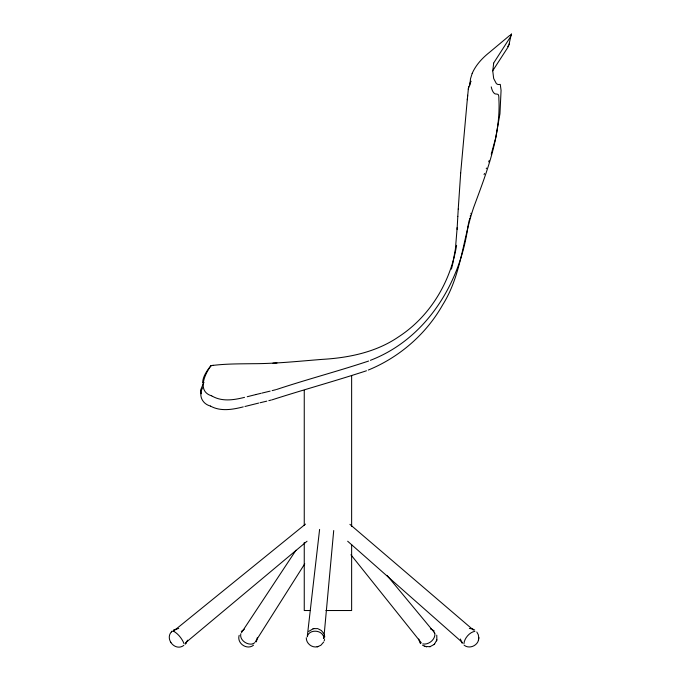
<?xml version="1.0" encoding="UTF-8"?>
<svg xmlns="http://www.w3.org/2000/svg" width="681" height="681" viewBox="0 0 681 681"><rect width="100%" height="100%" fill="white"/><g stroke="black" fill="none" stroke-linecap="round" stroke-linejoin="round"><path stroke-width="1.02" d="M257.358 637.586L256.388 641.834M478.777 637.748L478.3 634.726L476.811 631.985M464.119 645.196C469.618 649.614 478.641 645.247 478.76 638.293M478.752 638.548L478.786 637.467M452.686 264.1L455.402 249.042L457.189 227.471M457.087 229.361L457.819 216.388M457.811 216.388L458.236 209.05M458.236 209.05L460.688 172.983M511.465 34.169L511.056 35.003M323.807 638.582L323.824 637.654M460.679 172.983L467.37 98.754M467.302 99.715L468.392 88.513L470.954 81.201M467.507 96.915L467.634 95.246M469.745 85.517L470.503 78.783L472.18 73.412M323.824 638.352L333.716 530.533M307.335 635.986L319.602 529.418M307.233 636.803C308.612 629.814 319.363 629.525 322.871 634.956M468.264 89.237L468.392 88.513M456.602 245.313C450.592 281.96 429.983 316.486 398.572 336.848C376.193 352.188 348.987 357.806 322.317 359.372C299.189 361.168 276.086 363.697 252.864 363.697C240.716 363.858 228.535 363.782 216.43 365.016C215.392 365.093 206.879 366.114 213.434 365.339M434.495 644.141L436.862 639.893L436.759 635.135M468.043 225.777C460.407 283.151 426.042 338.976 370.404 360.317M468.205 225.011L468.664 222.866M324.599 639.468L324.207 640.83M509.167 43.865L511.278 34.144M493.674 63.18L492.755 71.037L493.674 78.502L496.398 83.686L497.99 84.529L500.271 84.41L501.071 90.343L499.956 113.787L495.649 138.115M468.894 221.819L469.286 220.142M493.716 62.95L510.392 36.995L511.405 34.186M469.515 219.154L469.745 218.201M495.555 138.481L491.239 154.195M239.176 635.313C236.562 643.264 246.973 650.449 253.494 645.222M451.418 269.097L452.431 265.096M470.23 216.32L470.469 215.392M468.656 87.296L468.817 86.657M478.59 639.595L478.394 640.327L478.522 639.876M187.59 640.174L185.794 643.596M470.877 213.851L471.048 213.23M436.862 639.893L436.547 640.923M202.615 387.812C198.248 395.227 202.121 403.824 210.344 406.021M488.686 161.899L489.12 160.639M240.802 633.764C239.32 639.961 246.999 645.29 252.677 643.937M486.268 168.675L486.489 168.071M484.063 174.659L484.506 173.468M472.18 73.412C475.849 65.027 482.208 58.149 489.307 52.505L509.771 35.395M470.069 83.133L470.767 81.592M203.261 383.726L200.495 390.392L201.236 393.763M203.585 383.088L203.977 382.33M323.713 641.996L320.887 645.239L317.746 646.669M509.047 44.554L509.337 43.942L508.273 46.725L492.678 70.807M255.341 641.8L304.748 563.791M241.466 632.7L295.954 550.265M508.111 45.916L507.643 46.546M172.157 631.125C163.934 638.412 175.043 651.989 183.819 645.392M171.45 631.908L172.046 631.244M185.309 644.132L185.904 643.477M254.796 642.626L253.102 643.792M241.287 631.44L244.334 629.244M424.97 646.465L429.941 646.712L434.197 644.439M434.137 644.498L434.606 644.039M308.74 631.381L313.294 628.716M185.538 642.804L307.037 541.233M173.442 631.219L305.497 524.106M211.11 365.612C204.998 373.69 196.732 391.03 211.348 395.763M173.536 629.993L178.737 628.435M210.974 365.646C207.237 370.243 202.878 376.304 202.623 382.603M368.293 370.047C399.406 357.312 426.229 334.073 442.744 304.739C461.36 275.15 462.654 239.635 473.704 207.339C486.251 173.204 500.229 138.379 498.986 101.265C498.62 99.256 499.573 93.68 497.104 94.123C493.282 94.812 491.912 89.705 491.231 86.879M368.6 361.049C338.142 371.196 307.02 379.36 276.537 389.498M366.48 370.77C335.205 381.028 303.394 389.736 272.051 399.841M429.941 646.712L430.375 646.592M275.754 389.702L272.153 390.63M256.15 394.486L260.951 393.32M255.962 394.537L247.229 396.725M271.242 400.045L268.825 400.658M270.136 391.132L261.904 393.09M266.799 401.152L259.989 402.769M244.947 406.489L258.635 403.084M243.262 406.889C232.561 409.57 220.635 411.724 210.446 406.072M313.762 628.614L317.431 628.631M244.53 397.355C234.094 399.985 222.466 401.841 212.566 396.351M306.271 637.748C306.127 643.324 311.83 648.04 317.278 646.771M313.047 628.776L313.958 628.572M317.082 646.814L317.993 646.61M272.936 363.152L277.014 362.939M310.281 610.525L304.254 610.525L304.254 542.442M325.876 610.525L351.634 610.525L351.634 544.57M469.354 628.435L472.401 628.895L474.717 630.036M173.595 631.193C178.277 633.883 182.099 638.761 184.1 643.775M426.638 646.873L422.595 645.29M422.799 643.92C428.57 645.128 435.559 639.468 434.878 633.458M318.104 628.801L321.389 630.538L323.696 633.364M430.903 628.963L434.129 630.878M424.314 646.243L424.833 646.422M430.767 628.921L431.431 629.142M211.57 395.865L212.455 396.291M474.904 631.33C469.541 632.164 464.28 638.42 463.906 643.792M349.906 524.344L473.457 630.095M347.668 541.233L462.399 642.498M434.163 632.24L434.75 633.117M386.987 575.377L434.495 632.649M350.919 554.777L421.241 642.736M462.254 643.4L460.373 639.016M420.73 643.588L419.99 642.558L420.305 642.992M170.846 642.626L170.454 641.945M323.135 635.39L323.535 636.275M419.641 641.919L418.721 639.033M324.36 634.99L324.752 636.931M351.634 375.444L351.634 526.49M304.254 390.341L304.254 525.426"/></g></svg>
